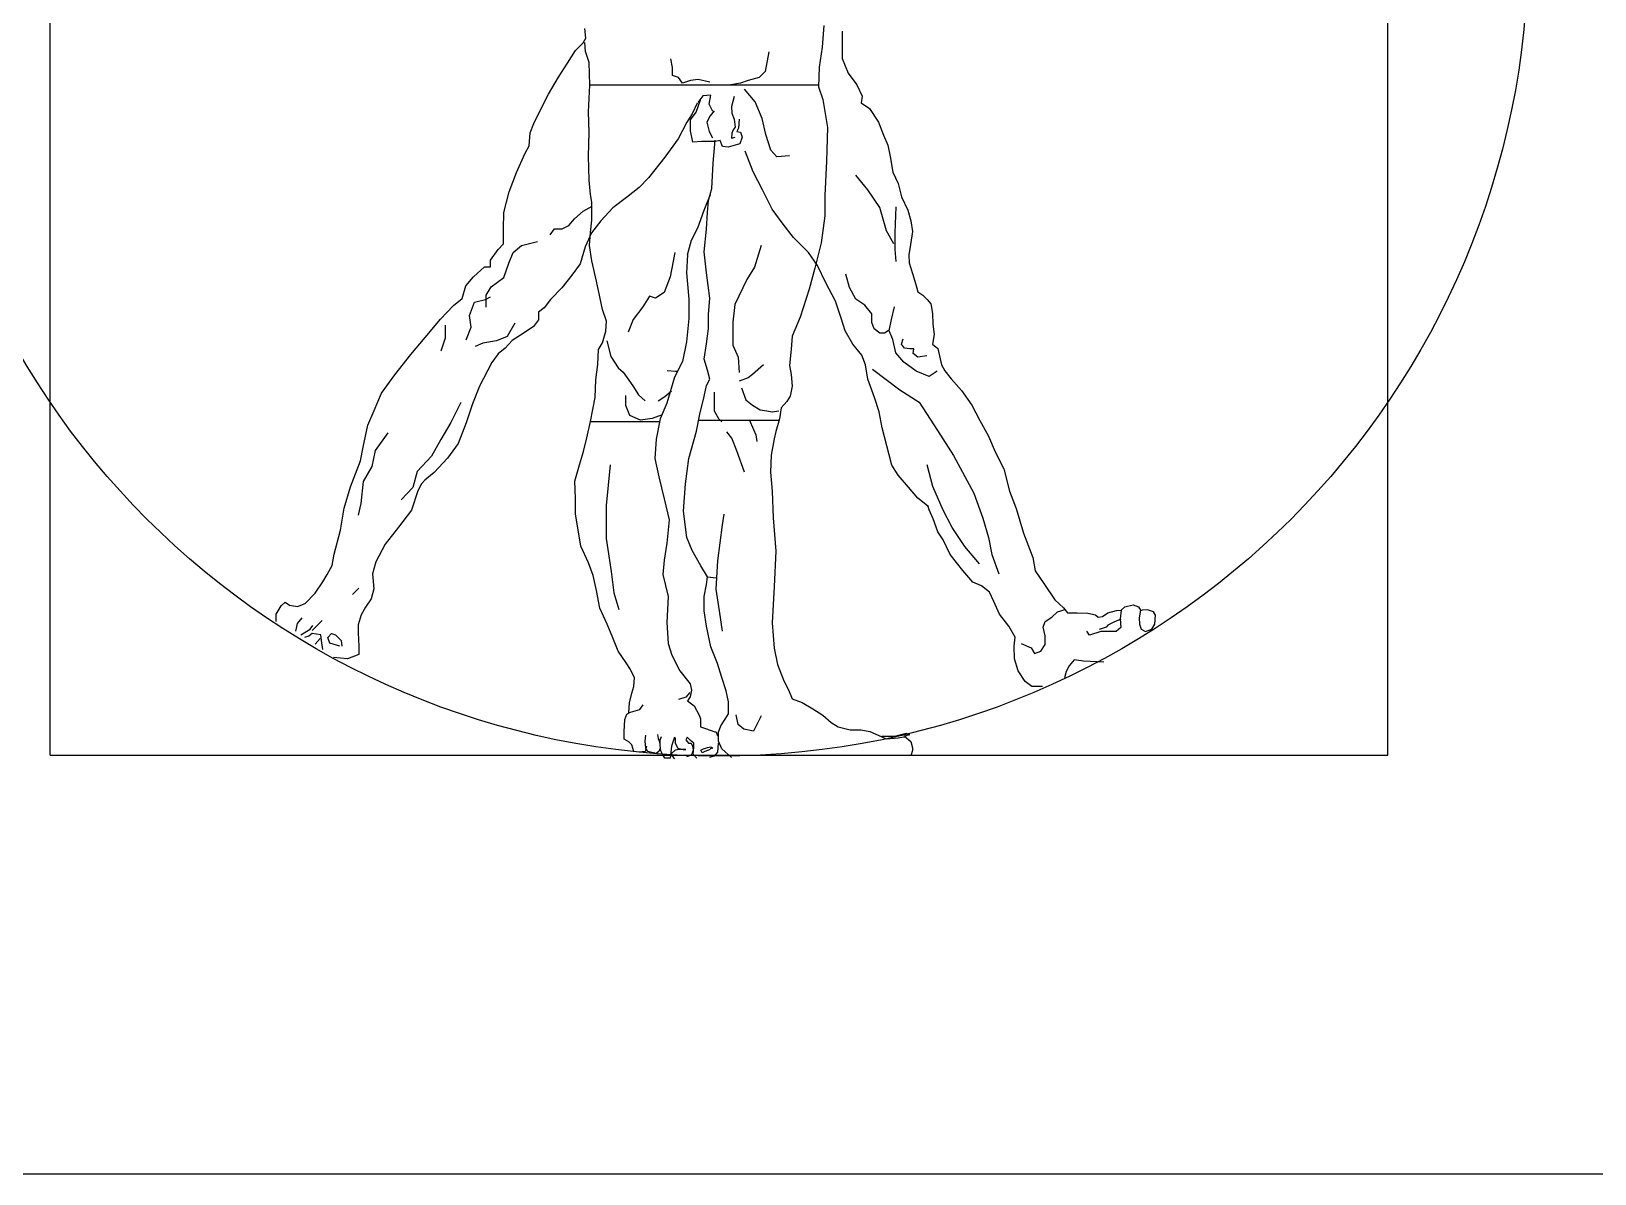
# Model space of a CAD drawing. Header units: centimetres. Extents: x 56177 to 99483, y 493 to 15482.
# Drawn here: x 56280.1 to 56478.7, y 3837.9 to 3983 of the extents above; entities that cross this region are included whole.
import ezdxf

# ---------------------------------------------------------------- set-up
doc = ezdxf.new("R2010")
doc.units = ezdxf.units.CM
doc.header["$MEASUREMENT"] = 0
doc.layers.add('010_BLOQUES', color=250, linetype='Continuous')

# ---------------------------------------------------------------- blocks, each defined once
blk = doc.blocks.new('A$C4852793F')
at = {"layer": '010_BLOQUES'}
for p, q in [((0.08416, 0.0023), (0.08416, 0.80545)), ((0.88731, 0.0023), (0.88731, 0.80545)), ((0.40416, 0.42965), (0.40576, 0.43254)), ((0.40576, 0.43254), (0.40512, 0.4383)), ((0.5487, 0.44019), (0.54761, 0.42716)), ((0.55972, 0.43665), (0.55972, 0.42042)), ((0.39486, 0.41748), (0.39967, 0.42517)), ((0.39967, 0.42517), (0.40416, 0.42965)), ((0.40568, 0.4246), (0.40526, 0.42997)), ((0.40774, 0.41798), (0.40568, 0.4246)), ((0.51575, 0.4243), (0.51339, 0.41252)), ((0.54761, 0.42716), (0.54598, 0.41521)), ((0.3894, 0.40915), (0.39486, 0.41748)), ((0.40816, 0.40435), (0.40774, 0.41798)), ((0.45794, 0.41488), (0.45676, 0.42018)), ((0.45794, 0.41016), (0.45794, 0.41488)), ((0.54598, 0.41521), (0.54544, 0.40326)), ((0.55972, 0.42042), (0.5634, 0.41154)), ((0.38331, 0.3989), (0.3894, 0.40915)), ((0.40733, 0.38823), (0.40816, 0.40435)), ((0.54555, 0.4044), (0.40819, 0.4044)), ((0.46148, 0.40898), (0.45794, 0.41016)), ((0.46384, 0.40545), (0.46148, 0.40898)), ((0.46856, 0.40722), (0.46384, 0.40545)), ((0.47328, 0.40781), (0.46856, 0.40722)), ((0.48036, 0.40604), (0.47328, 0.40781)), ((0.49864, 0.40545), (0.49157, 0.40427)), ((0.50336, 0.40722), (0.49864, 0.40545)), ((0.50985, 0.40898), (0.50336, 0.40722)), ((0.51339, 0.41252), (0.50985, 0.40898)), ((0.5634, 0.41154), (0.56861, 0.4045)), ((0.56861, 0.4045), (0.57167, 0.39776)), ((0.37882, 0.38993), (0.38331, 0.3989)), ((0.47206, 0.38822), (0.47475, 0.3956)), ((0.47609, 0.39794), (0.47307, 0.39392)), ((0.48079, 0.39828), (0.47609, 0.39794)), ((0.47978, 0.39292), (0.48079, 0.39828)), ((0.49489, 0.39761), (0.49321, 0.39157)), ((0.50749, 0.39425), (0.501, 0.40191)), ((0.51162, 0.38424), (0.50749, 0.39425)), ((0.54544, 0.40326), (0.54816, 0.39566)), ((0.54816, 0.39566), (0.55088, 0.37883)), ((0.57167, 0.39776), (0.57114, 0.39367)), ((0.37465, 0.38128), (0.37882, 0.38993)), ((0.40774, 0.37583), (0.40733, 0.38823)), ((0.46971, 0.38722), (0.46636, 0.38219)), ((0.46871, 0.38353), (0.47206, 0.38822)), ((0.47273, 0.39359), (0.46971, 0.38722)), ((0.48045, 0.38587), (0.47844, 0.38219)), ((0.48213, 0.38856), (0.47978, 0.39292)), ((0.4828, 0.38889), (0.48045, 0.38587)), ((0.49321, 0.39157), (0.49355, 0.38755)), ((0.49355, 0.38755), (0.49489, 0.38386)), ((0.57114, 0.39367), (0.57614, 0.39024)), ((0.57614, 0.39024), (0.58144, 0.38213)), ((0.37179, 0.36792), (0.37242, 0.37578)), ((0.37242, 0.37578), (0.37465, 0.38128)), ((0.40733, 0.36178), (0.40774, 0.37583)), ((0.46636, 0.38219), (0.46132, 0.37213)), ((0.46871, 0.37682), (0.46871, 0.38353)), ((0.47005, 0.37012), (0.46871, 0.37682)), ((0.47844, 0.38219), (0.47978, 0.37649)), ((0.47978, 0.37649), (0.4818, 0.3728)), ((0.49355, 0.37548), (0.49321, 0.37246)), ((0.49422, 0.37749), (0.49355, 0.37548)), ((0.49556, 0.37917), (0.49422, 0.37749)), ((0.49489, 0.38386), (0.49556, 0.37917)), ((0.49757, 0.3785), (0.49657, 0.37649)), ((0.49657, 0.37649), (0.49858, 0.37615)), ((0.49791, 0.38386), (0.49757, 0.3785)), ((0.49858, 0.37615), (0.49959, 0.37313)), ((0.51398, 0.37481), (0.51162, 0.38424)), ((0.55088, 0.37883), (0.55033, 0.35874)), ((0.58144, 0.38213), (0.58456, 0.37434)), ((0.36927, 0.3632), (0.37179, 0.36792)), ((0.46132, 0.37213), (0.45327, 0.36106)), ((0.47542, 0.37045), (0.47005, 0.37012)), ((0.48348, 0.37045), (0.47542, 0.37045)), ((0.48217, 0.35744), (0.48348, 0.37124)), ((0.4865, 0.37112), (0.48348, 0.37045)), ((0.48784, 0.36743), (0.4865, 0.37112)), ((0.4912, 0.3671), (0.48784, 0.36743)), ((0.49824, 0.36911), (0.4912, 0.3671)), ((0.49321, 0.37246), (0.49556, 0.37313)), ((0.49959, 0.37313), (0.49824, 0.36911)), ((0.51693, 0.36538), (0.51398, 0.37481)), ((0.58456, 0.37434), (0.58706, 0.36841)), ((0.58706, 0.36841), (0.58862, 0.36155)), ((0.36423, 0.35187), (0.36927, 0.3632)), ((0.40774, 0.34731), (0.40733, 0.36178)), ((0.45327, 0.36106), (0.44353, 0.34866)), ((0.48151, 0.34232), (0.48217, 0.35744)), ((0.50636, 0.35223), (0.50153, 0.36463)), ((0.52047, 0.36126), (0.51693, 0.36538)), ((0.52814, 0.36185), (0.52047, 0.36126)), ((0.55033, 0.35874), (0.54924, 0.3381)), ((0.58862, 0.36155), (0.59018, 0.3522)), ((0.35982, 0.34023), (0.36423, 0.35187)), ((0.40852, 0.33864), (0.40774, 0.34731)), ((0.44353, 0.34866), (0.43779, 0.34295)), ((0.51188, 0.34154), (0.50636, 0.35223)), ((0.57509, 0.34142), (0.56783, 0.35034)), ((0.59018, 0.3522), (0.59331, 0.34534)), ((0.35667, 0.32796), (0.35982, 0.34023)), ((0.40933, 0.33417), (0.40852, 0.33864)), ((0.43779, 0.34295), (0.43014, 0.337)), ((0.47682, 0.32921), (0.48061, 0.33869)), ((0.47953, 0.33509), (0.48151, 0.34232)), ((0.51774, 0.32982), (0.51188, 0.34154)), ((0.54924, 0.3381), (0.54923, 0.32593)), ((0.58235, 0.33081), (0.57509, 0.34142)), ((0.59331, 0.34534), (0.59535, 0.33731)), ((0.39909, 0.32416), (0.40415, 0.3287)), ((0.40415, 0.3287), (0.40971, 0.33173)), ((0.40933, 0.32321), (0.40933, 0.33417)), ((0.42206, 0.33063), (0.41483, 0.32299)), ((0.43014, 0.337), (0.42206, 0.33063)), ((0.47302, 0.31879), (0.47682, 0.32921)), ((0.47888, 0.32786), (0.47953, 0.33509)), ((0.5243, 0.32086), (0.51774, 0.32982)), ((0.58626, 0.31686), (0.58235, 0.33081)), ((0.59185, 0.33137), (0.59129, 0.31575)), ((0.59535, 0.33731), (0.59918, 0.32928)), ((0.59918, 0.32928), (0.60101, 0.3229)), ((0.35636, 0.31789), (0.35667, 0.32796)), ((0.39151, 0.3181), (0.39556, 0.32012)), ((0.39556, 0.32012), (0.39909, 0.32416)), ((0.40852, 0.31591), (0.40933, 0.32321)), ((0.41483, 0.32299), (0.40931, 0.31577)), ((0.47822, 0.318), (0.47888, 0.32786)), ((0.53051, 0.31294), (0.5243, 0.32086)), ((0.54923, 0.32593), (0.54705, 0.30964)), ((0.60101, 0.3229), (0.60192, 0.31652)), ((0.35636, 0.30909), (0.35636, 0.31789)), ((0.36726, 0.30801), (0.37686, 0.31053)), ((0.38444, 0.31457), (0.38696, 0.3181)), ((0.38696, 0.3181), (0.39151, 0.3181)), ((0.40931, 0.31577), (0.40548, 0.30727)), ((0.40811, 0.30819), (0.40852, 0.31591)), ((0.46694, 0.30255), (0.46923, 0.31121)), ((0.46923, 0.31121), (0.47302, 0.31879)), ((0.4769, 0.3042), (0.47822, 0.318)), ((0.53948, 0.30398), (0.53051, 0.31294)), ((0.59073, 0.30905), (0.58626, 0.31686)), ((0.59129, 0.31575), (0.59129, 0.3057)), ((0.60192, 0.31652), (0.60064, 0.30872)), ((0.34849, 0.29933), (0.35321, 0.30562)), ((0.35321, 0.30562), (0.35636, 0.30909)), ((0.35968, 0.29741), (0.3622, 0.30397)), ((0.3622, 0.30397), (0.36726, 0.30801)), ((0.40548, 0.30727), (0.4025, 0.29708)), ((0.40933, 0.29886), (0.40811, 0.30819)), ((0.45933, 0.3039), (0.4564, 0.2893)), ((0.46694, 0.30255), (0.46616, 0.29161)), ((0.47822, 0.29171), (0.4769, 0.3042)), ((0.51112, 0.30814), (0.50717, 0.295)), ((0.545, 0.29605), (0.53948, 0.30398)), ((0.54705, 0.30964), (0.54325, 0.29443)), ((0.59129, 0.3057), (0.59185, 0.29845)), ((0.60064, 0.30872), (0.59967, 0.30257)), ((0.59967, 0.30257), (0.59999, 0.29772)), ((0.33841, 0.28927), (0.34502, 0.29524)), ((0.34502, 0.29524), (0.34849, 0.29524)), ((0.34849, 0.29524), (0.34849, 0.29933)), ((0.35664, 0.28882), (0.35968, 0.29741)), ((0.4025, 0.29708), (0.3974, 0.29028)), ((0.41217, 0.28668), (0.40933, 0.29886)), ((0.46616, 0.29161), (0.46773, 0.27599)), ((0.48019, 0.27659), (0.47822, 0.29171)), ((0.50717, 0.295), (0.50256, 0.28777)), ((0.54325, 0.29443), (0.53999, 0.28194)), ((0.54983, 0.28571), (0.545, 0.29605)), ((0.59999, 0.29772), (0.60194, 0.29125)), ((0.60194, 0.29125), (0.60388, 0.28478)), ((0.33148, 0.27637), (0.33368, 0.28392)), ((0.33368, 0.28392), (0.33841, 0.28927)), ((0.34603, 0.27822), (0.34906, 0.28327)), ((0.34906, 0.28327), (0.35664, 0.28882)), ((0.39145, 0.28264), (0.38458, 0.27571)), ((0.3974, 0.29028), (0.39145, 0.28264)), ((0.41421, 0.27735), (0.41217, 0.28668)), ((0.4564, 0.2893), (0.4529, 0.27996)), ((0.50256, 0.28777), (0.49533, 0.27265)), ((0.53999, 0.28194), (0.53455, 0.26511)), ((0.55572, 0.27476), (0.54983, 0.28571)), ((0.5641, 0.28291), (0.56199, 0.29098)), ((0.56796, 0.27589), (0.5641, 0.28291)), ((0.60388, 0.28478), (0.60517, 0.28026)), ((0.32637, 0.27203), (0.33148, 0.27637)), ((0.33592, 0.26611), (0.33896, 0.27418)), ((0.33896, 0.27418), (0.34553, 0.2757)), ((0.34553, 0.2757), (0.34856, 0.27721)), ((0.34603, 0.27115), (0.34603, 0.27822)), ((0.38458, 0.27571), (0.38075, 0.27062)), ((0.41583, 0.26963), (0.41421, 0.27735)), ((0.44413, 0.27762), (0.44004, 0.2712)), ((0.44764, 0.27645), (0.44413, 0.27762)), ((0.4529, 0.27996), (0.44764, 0.27645)), ((0.46773, 0.27599), (0.46773, 0.26427)), ((0.47953, 0.26673), (0.48019, 0.27659)), ((0.49533, 0.27265), (0.49401, 0.26213)), ((0.55917, 0.26442), (0.55572, 0.27476)), ((0.57323, 0.27238), (0.56796, 0.27589)), ((0.57745, 0.26712), (0.57323, 0.27238)), ((0.60517, 0.28026), (0.60809, 0.27832)), ((0.60809, 0.27832), (0.61068, 0.27573)), ((0.61068, 0.27573), (0.61294, 0.27314)), ((0.61294, 0.27314), (0.61392, 0.26732)), ((0.30936, 0.25283), (0.31849, 0.26385)), ((0.31849, 0.26385), (0.32637, 0.27203)), ((0.33693, 0.25904), (0.33592, 0.26611)), ((0.37735, 0.2634), (0.37438, 0.25958)), ((0.38075, 0.27062), (0.37735, 0.26807)), ((0.37735, 0.26807), (0.37735, 0.2634)), ((0.41827, 0.26273), (0.41583, 0.26963)), ((0.43419, 0.26361), (0.43127, 0.25601)), ((0.44004, 0.2712), (0.43419, 0.26361)), ((0.46773, 0.26427), (0.46616, 0.25021)), ((0.47953, 0.25819), (0.47953, 0.26673)), ((0.53455, 0.26511), (0.52966, 0.25371)), ((0.56159, 0.25684), (0.55917, 0.26442)), ((0.57745, 0.26185), (0.57745, 0.26712)), ((0.58799, 0.25694), (0.58939, 0.26361)), ((0.58939, 0.26361), (0.59115, 0.27133)), ((0.61392, 0.26732), (0.61424, 0.26085)), ((0.32162, 0.25263), (0.32162, 0.2603)), ((0.3339, 0.25147), (0.33693, 0.25904)), ((0.35866, 0.25349), (0.35209, 0.25096)), ((0.36321, 0.26156), (0.35866, 0.25349)), ((0.36885, 0.25575), (0.36162, 0.25108)), ((0.37438, 0.25958), (0.36885, 0.25575)), ((0.41583, 0.24975), (0.41786, 0.25665)), ((0.41786, 0.25665), (0.41827, 0.26273)), ((0.47822, 0.24899), (0.47953, 0.25819)), ((0.49401, 0.26213), (0.49401, 0.24833)), ((0.52966, 0.25371), (0.52912, 0.24589)), ((0.56607, 0.24891), (0.56159, 0.25684)), ((0.57885, 0.25799), (0.57745, 0.26185)), ((0.58237, 0.25553), (0.57885, 0.25799)), ((0.58518, 0.25553), (0.58237, 0.25553)), ((0.58799, 0.25729), (0.58518, 0.25553)), ((0.5901, 0.25167), (0.58799, 0.25694)), ((0.61489, 0.25464), (0.61392, 0.24882)), ((0.61424, 0.26085), (0.61489, 0.25464)), ((0.30085, 0.24277), (0.30936, 0.25283)), ((0.31906, 0.24496), (0.32162, 0.25263)), ((0.34401, 0.24945), (0.33946, 0.24743)), ((0.35209, 0.25096), (0.34401, 0.24945)), ((0.35737, 0.24641), (0.35312, 0.24301)), ((0.36162, 0.25108), (0.35737, 0.24641)), ((0.41299, 0.23676), (0.41339, 0.24569)), ((0.41339, 0.24569), (0.41583, 0.24975)), ((0.41835, 0.25081), (0.42081, 0.24148)), ((0.46616, 0.25021), (0.46382, 0.23849)), ((0.4769, 0.23979), (0.47822, 0.24899)), ((0.49401, 0.24833), (0.4973, 0.2411)), ((0.52912, 0.24589), (0.52803, 0.23612)), ((0.57159, 0.24237), (0.56607, 0.24891)), ((0.59185, 0.2436), (0.5901, 0.25167)), ((0.59537, 0.24887), (0.59642, 0.25202)), ((0.59705, 0.24658), (0.59537, 0.24887)), ((0.60029, 0.24606), (0.59705, 0.24658)), ((0.60275, 0.24606), (0.60029, 0.24606)), ((0.60239, 0.24325), (0.60275, 0.24606)), ((0.61392, 0.24882), (0.61716, 0.24623)), ((0.61716, 0.24623), (0.61846, 0.24009)), ((0.29109, 0.2305), (0.30085, 0.24277)), ((0.34929, 0.23791), (0.34199, 0.22373)), ((0.35312, 0.24301), (0.34929, 0.23791)), ((0.41177, 0.22742), (0.41299, 0.23676)), ((0.42081, 0.24148), (0.42524, 0.2346)), ((0.46382, 0.23849), (0.45912, 0.22912)), ((0.47888, 0.23321), (0.4769, 0.23979)), ((0.4973, 0.2411), (0.49796, 0.2319)), ((0.51243, 0.2365), (0.50585, 0.23059)), ((0.52803, 0.23612), (0.52912, 0.23069)), ((0.57366, 0.23651), (0.57159, 0.24237)), ((0.57504, 0.22789), (0.57366, 0.23651)), ((0.59677, 0.23799), (0.59185, 0.2436)), ((0.60415, 0.23272), (0.59677, 0.23799)), ((0.6052, 0.24114), (0.60239, 0.24325)), ((0.61047, 0.24185), (0.6052, 0.24114)), ((0.61846, 0.24009), (0.61943, 0.23653)), ((0.61943, 0.23653), (0.62137, 0.23297)), ((0.28322, 0.21949), (0.29109, 0.2305)), ((0.41136, 0.21687), (0.41177, 0.22742)), ((0.42524, 0.2346), (0.42819, 0.23215)), ((0.42819, 0.23215), (0.43409, 0.22379)), ((0.45912, 0.22912), (0.45443, 0.21349)), ((0.45474, 0.23313), (0.45966, 0.23264)), ((0.45966, 0.23264), (0.46114, 0.23264)), ((0.47822, 0.22401), (0.48019, 0.22796)), ((0.48019, 0.22796), (0.47888, 0.23321)), ((0.50322, 0.22861), (0.49796, 0.22664)), ((0.50585, 0.23059), (0.50322, 0.22861)), ((0.52912, 0.23069), (0.52966, 0.22363)), ((0.57918, 0.21686), (0.57504, 0.22789)), ((0.57801, 0.23381), (0.59439, 0.22154)), ((0.61188, 0.22956), (0.60415, 0.23272)), ((0.6168, 0.23272), (0.61188, 0.22956)), ((0.62137, 0.23297), (0.62525, 0.22812)), ((0.62525, 0.22812), (0.6314, 0.221)), ((0.27881, 0.2091), (0.28322, 0.21949)), ((0.34199, 0.22373), (0.33774, 0.21311)), ((0.40853, 0.2024), (0.41136, 0.21687)), ((0.42986, 0.21202), (0.42986, 0.21801)), ((0.43409, 0.22379), (0.43753, 0.21839)), ((0.43753, 0.21839), (0.44147, 0.21495)), ((0.44933, 0.21495), (0.45327, 0.21741)), ((0.45327, 0.21741), (0.4572, 0.22085)), ((0.47427, 0.20692), (0.4769, 0.21744)), ((0.4769, 0.21744), (0.47822, 0.22401)), ((0.48282, 0.22007), (0.48282, 0.2089)), ((0.49927, 0.2227), (0.50191, 0.21547)), ((0.52857, 0.21766), (0.5264, 0.2144)), ((0.52966, 0.22363), (0.52857, 0.21766)), ((0.58194, 0.20825), (0.57918, 0.21686)), ((0.59439, 0.22154), (0.60599, 0.21404)), ((0.6314, 0.221), (0.63756, 0.21227)), ((0.27503, 0.2003), (0.27881, 0.2091)), ((0.33082, 0.21393), (0.32475, 0.20181)), ((0.33774, 0.21311), (0.33391, 0.20165)), ((0.43217, 0.20602), (0.42986, 0.21202)), ((0.45443, 0.21349), (0.45052, 0.20412)), ((0.47232, 0.19667), (0.47427, 0.20692)), ((0.48282, 0.2089), (0.48546, 0.20429)), ((0.50191, 0.21547), (0.50585, 0.21218)), ((0.50585, 0.21218), (0.51046, 0.20955)), ((0.51046, 0.20955), (0.51441, 0.2089)), ((0.51441, 0.2089), (0.5177, 0.20824)), ((0.5177, 0.20824), (0.52164, 0.2089)), ((0.52314, 0.2106), (0.52205, 0.20408)), ((0.5264, 0.2144), (0.52314, 0.2106)), ((0.58367, 0.1986), (0.58194, 0.20825)), ((0.60599, 0.21404), (0.6169, 0.197)), ((0.63756, 0.21227), (0.64243, 0.20311)), ((0.27219, 0.18708), (0.27503, 0.2003)), ((0.32475, 0.20181), (0.31869, 0.19171)), ((0.33391, 0.20165), (0.32923, 0.18933)), ((0.4065, 0.19266), (0.40853, 0.2024)), ((0.44993, 0.20232), (0.40847, 0.20232)), ((0.43863, 0.20326), (0.43217, 0.20602)), ((0.44555, 0.20418), (0.43863, 0.20326)), ((0.45155, 0.20649), (0.44555, 0.20418)), ((0.45052, 0.20412), (0.44812, 0.19193)), ((0.52164, 0.20298), (0.47361, 0.20298)), ((0.48546, 0.20429), (0.48743, 0.20232)), ((0.50388, 0.20364), (0.50651, 0.19772)), ((0.50651, 0.19772), (0.50783, 0.19444)), ((0.52205, 0.20408), (0.51988, 0.19648)), ((0.58643, 0.18791), (0.58367, 0.1986)), ((0.64243, 0.20311), (0.64761, 0.19373)), ((0.28685, 0.19575), (0.27927, 0.18515)), ((0.31869, 0.19171), (0.31313, 0.18162)), ((0.32923, 0.18933), (0.32286, 0.18041)), ((0.40447, 0.18455), (0.4065, 0.19266)), ((0.44812, 0.19193), (0.44734, 0.18021)), ((0.46771, 0.18024), (0.47232, 0.19667)), ((0.49344, 0.19254), (0.49039, 0.19634)), ((0.49648, 0.18494), (0.49344, 0.19254)), ((0.50783, 0.19444), (0.50849, 0.19049)), ((0.51879, 0.19214), (0.51716, 0.18236)), ((0.51988, 0.19648), (0.51879, 0.19214)), ((0.58953, 0.1762), (0.58643, 0.18791)), ((0.6169, 0.197), (0.62646, 0.18201)), ((0.64761, 0.19373), (0.6515, 0.18435)), ((0.26452, 0.16322), (0.27047, 0.17894)), ((0.27047, 0.17894), (0.27219, 0.18708)), ((0.27927, 0.18515), (0.27725, 0.17556)), ((0.31313, 0.18162), (0.30454, 0.17253)), ((0.32286, 0.18041), (0.31478, 0.17192)), ((0.40203, 0.17643), (0.40447, 0.18455)), ((0.44734, 0.18021), (0.44969, 0.16928)), ((0.46574, 0.16512), (0.46771, 0.18024)), ((0.50105, 0.17202), (0.49648, 0.18494)), ((0.51716, 0.18236), (0.51662, 0.17204)), ((0.62646, 0.18201), (0.63874, 0.15951)), ((0.6515, 0.18435), (0.65668, 0.174)), ((0.27725, 0.17556), (0.2722, 0.16647)), ((0.30454, 0.17253), (0.30201, 0.16294)), ((0.31478, 0.17192), (0.30925, 0.16724)), ((0.39919, 0.16669), (0.40203, 0.17643)), ((0.42036, 0.1764), (0.41808, 0.15208)), ((0.44969, 0.16928), (0.45282, 0.156)), ((0.51662, 0.17204), (0.5177, 0.16064)), ((0.59333, 0.17034), (0.58953, 0.1762)), ((0.59951, 0.16304), (0.59333, 0.17034)), ((0.61417, 0.16348), (0.61076, 0.17643)), ((0.65668, 0.174), (0.66025, 0.16059)), ((0.26069, 0.15048), (0.26452, 0.16322)), ((0.2722, 0.16647), (0.27068, 0.15335)), ((0.30201, 0.16294), (0.29494, 0.15537)), ((0.305, 0.16087), (0.30109, 0.14921)), ((0.30712, 0.16512), (0.305, 0.16087)), ((0.30925, 0.16724), (0.30712, 0.16512)), ((0.39959, 0.15654), (0.39919, 0.16669)), ((0.46442, 0.14869), (0.46574, 0.16512)), ((0.5177, 0.16064), (0.51825, 0.1447)), ((0.60508, 0.15643), (0.59951, 0.16304)), ((0.62032, 0.14917), (0.61417, 0.16348)), ((0.66025, 0.16059), (0.66414, 0.15024)), ((0.25857, 0.13732), (0.26069, 0.15048)), ((0.27068, 0.15335), (0.26916, 0.14628)), ((0.39959, 0.1468), (0.39959, 0.15654)), ((0.41808, 0.15208), (0.41808, 0.13231)), ((0.45282, 0.156), (0.45594, 0.1435)), ((0.611, 0.15191), (0.60508, 0.15643)), ((0.6119, 0.14954), (0.61111, 0.15216)), ((0.63874, 0.15951), (0.6442, 0.14452)), ((0.66414, 0.15024), (0.66867, 0.13537)), ((0.30109, 0.14921), (0.29343, 0.13902)), ((0.40163, 0.13503), (0.39959, 0.1468)), ((0.45594, 0.1435), (0.45438, 0.12943)), ((0.46639, 0.13292), (0.46442, 0.14869)), ((0.48788, 0.14036), (0.48882, 0.14692)), ((0.51825, 0.1447), (0.51988, 0.12461)), ((0.61426, 0.14403), (0.6119, 0.14954)), ((0.61715, 0.13616), (0.61426, 0.14403)), ((0.62577, 0.13894), (0.62032, 0.14917)), ((0.6442, 0.14452), (0.64761, 0.13293)), ((0.25474, 0.12288), (0.25857, 0.13732)), ((0.29343, 0.13902), (0.28535, 0.12882)), ((0.40284, 0.12772), (0.40163, 0.13503)), ((0.41808, 0.13231), (0.42112, 0.11255)), ((0.46968, 0.12503), (0.46639, 0.13292)), ((0.48507, 0.1188), (0.48788, 0.14036)), ((0.6204, 0.13139), (0.61715, 0.13616)), ((0.63328, 0.12736), (0.62577, 0.13894)), ((0.64761, 0.13293), (0.64966, 0.1227)), ((0.66867, 0.13537), (0.67417, 0.12082)), ((0.25347, 0.11608), (0.25474, 0.12288)), ((0.28535, 0.12882), (0.27983, 0.1182)), ((0.40734, 0.11771), (0.40284, 0.12772)), ((0.45438, 0.12943), (0.45282, 0.11928)), ((0.47495, 0.11583), (0.46968, 0.12503)), ((0.51988, 0.12461), (0.51879, 0.10343)), ((0.62458, 0.1227), (0.6204, 0.13139)), ((0.63224, 0.11296), (0.62458, 0.1227)), ((0.64215, 0.11713), (0.63328, 0.12736)), ((0.64966, 0.1227), (0.65375, 0.11112)), ((0.25049, 0.11056), (0.25347, 0.11608)), ((0.27983, 0.1182), (0.2777, 0.11098)), ((0.41019, 0.11), (0.40734, 0.11771)), ((0.45282, 0.11928), (0.45203, 0.11069)), ((0.4789, 0.10926), (0.47495, 0.11583)), ((0.48413, 0.10194), (0.48507, 0.1188)), ((0.63816, 0.106), (0.63224, 0.11296)), ((0.67417, 0.12082), (0.67551, 0.11293)), ((0.67551, 0.11293), (0.68069, 0.10517)), ((0.24326, 0.09952), (0.24794, 0.10631)), ((0.24794, 0.10631), (0.25049, 0.11056)), ((0.2777, 0.11098), (0.27855, 0.10206)), ((0.41222, 0.10107), (0.41019, 0.11)), ((0.42112, 0.11255), (0.42265, 0.09962)), ((0.45203, 0.11069), (0.45516, 0.0974)), ((0.47692, 0.09743), (0.47824, 0.10466)), ((0.47824, 0.10466), (0.4789, 0.10926)), ((0.4789, 0.10926), (0.48416, 0.1086)), ((0.51879, 0.10343), (0.5177, 0.08157)), ((0.64338, 0.10391), (0.63816, 0.106)), ((0.64826, 0.10009), (0.64338, 0.10391)), ((0.68069, 0.10517), (0.68749, 0.09547)), ((0.22285, 0.09187), (0.2254, 0.09399)), ((0.2254, 0.09399), (0.22796, 0.0923)), ((0.23731, 0.09315), (0.24326, 0.09952)), ((0.26962, 0.10249), (0.2658, 0.09867)), ((0.27685, 0.09612), (0.27345, 0.09102)), ((0.27855, 0.10206), (0.27685, 0.09612)), ((0.41425, 0.09051), (0.41222, 0.10107)), ((0.42265, 0.09962), (0.42569, 0.08974)), ((0.45516, 0.0974), (0.45438, 0.08178)), ((0.47692, 0.08888), (0.47692, 0.09743)), ((0.48601, 0.08882), (0.48413, 0.10194)), ((0.65069, 0.09452), (0.64826, 0.10009)), ((0.65418, 0.08687), (0.65069, 0.09452)), ((0.68749, 0.09547), (0.69267, 0.09062)), ((0.21988, 0.08677), (0.22285, 0.09187)), ((0.21988, 0.08253), (0.21988, 0.08677)), ((0.22796, 0.0923), (0.23263, 0.09145)), ((0.23263, 0.09145), (0.23731, 0.09315)), ((0.23263, 0.08125), (0.23561, 0.08465)), ((0.2709, 0.08635), (0.2692, 0.0804)), ((0.27345, 0.09102), (0.2709, 0.08635)), ((0.41872, 0.08077), (0.41425, 0.09051)), ((0.47824, 0.07968), (0.47692, 0.08888)), ((0.48788, 0.07664), (0.48601, 0.08882)), ((0.65975, 0.07957), (0.65418, 0.08687)), ((0.68167, 0.08235), (0.68562, 0.08498)), ((0.68562, 0.08498), (0.68891, 0.08827)), ((0.68891, 0.08827), (0.69351, 0.08958)), ((0.69267, 0.09062), (0.69493, 0.08771)), ((0.69493, 0.08771), (0.70076, 0.08771)), ((0.70076, 0.08771), (0.70724, 0.08738)), ((0.70724, 0.08738), (0.71177, 0.08641)), ((0.71177, 0.08641), (0.71339, 0.08512)), ((0.71339, 0.08512), (0.71598, 0.08544)), ((0.71598, 0.08544), (0.71921, 0.08771)), ((0.71921, 0.08771), (0.72439, 0.089)), ((0.72439, 0.089), (0.72723, 0.08919)), ((0.72723, 0.08919), (0.72663, 0.08412)), ((0.72723, 0.08919), (0.72932, 0.09127)), ((0.72932, 0.09127), (0.73439, 0.09246)), ((0.73439, 0.09246), (0.73767, 0.09127)), ((0.73767, 0.09127), (0.73886, 0.08919)), ((0.73886, 0.08919), (0.73797, 0.08472)), ((0.73797, 0.08472), (0.73827, 0.08084)), ((0.73976, 0.08919), (0.73886, 0.08889)), ((0.74304, 0.08948), (0.73976, 0.08919)), ((0.74662, 0.08829), (0.74304, 0.08948)), ((0.74781, 0.08621), (0.74662, 0.08829)), ((0.74751, 0.08084), (0.74781, 0.08621)), ((0.23178, 0.07658), (0.23263, 0.08125)), ((0.23476, 0.07446), (0.24029, 0.07786)), ((0.24156, 0.07531), (0.23944, 0.07361)), ((0.24029, 0.07786), (0.24199, 0.07998)), ((0.24156, 0.07701), (0.24454, 0.07998)), ((0.24666, 0.07446), (0.24156, 0.07531)), ((0.24454, 0.07998), (0.24751, 0.08295)), ((0.25092, 0.07276), (0.25304, 0.07531)), ((0.25304, 0.07531), (0.25559, 0.07446)), ((0.2692, 0.0804), (0.2692, 0.07573)), ((0.2692, 0.07573), (0.26962, 0.06766)), ((0.42197, 0.07266), (0.41872, 0.08077)), ((0.45438, 0.08178), (0.45516, 0.06928)), ((0.48087, 0.06719), (0.47824, 0.07968)), ((0.5177, 0.08157), (0.51879, 0.06637)), ((0.66358, 0.07296), (0.65975, 0.07957)), ((0.68035, 0.07907), (0.68167, 0.08235)), ((0.68167, 0.07381), (0.68035, 0.07907)), ((0.70814, 0.07429), (0.70665, 0.07667)), ((0.715, 0.07637), (0.70814, 0.07429)), ((0.71828, 0.07905), (0.7141, 0.07756)), ((0.72037, 0.07637), (0.715, 0.07637)), ((0.71918, 0.08025), (0.71828, 0.07905)), ((0.72276, 0.08203), (0.71918, 0.08025)), ((0.72425, 0.07637), (0.72037, 0.07637)), ((0.72693, 0.08382), (0.72276, 0.08203)), ((0.72693, 0.07876), (0.72425, 0.07637)), ((0.72663, 0.08412), (0.72693, 0.07876)), ((0.73827, 0.08084), (0.73916, 0.07786)), ((0.73916, 0.07786), (0.74185, 0.07637)), ((0.74185, 0.07637), (0.74572, 0.07786)), ((0.74572, 0.07786), (0.74751, 0.08084)), ((0.23944, 0.07361), (0.23688, 0.07276)), ((0.24326, 0.06894), (0.24624, 0.07233)), ((0.24709, 0.07106), (0.24666, 0.07446)), ((0.24794, 0.06554), (0.24709, 0.07106)), ((0.25219, 0.06936), (0.25092, 0.07276)), ((0.25814, 0.06766), (0.25219, 0.06936)), ((0.25559, 0.07446), (0.25899, 0.07106)), ((0.25899, 0.07106), (0.25942, 0.06766)), ((0.26962, 0.06766), (0.26962, 0.06257)), ((0.42522, 0.06454), (0.42197, 0.07266)), ((0.45516, 0.06928), (0.45751, 0.06225)), ((0.48482, 0.05733), (0.48087, 0.06719)), ((0.51879, 0.06637), (0.52096, 0.0566)), ((0.66288, 0.06774), (0.66358, 0.07296)), ((0.66323, 0.06009), (0.66288, 0.06774)), ((0.66719, 0.06921), (0.67311, 0.06658)), ((0.67311, 0.06658), (0.67509, 0.06329)), ((0.67904, 0.06461), (0.68167, 0.06855)), ((0.68167, 0.06855), (0.68167, 0.07381)), ((0.26282, 0.06002), (0.25432, 0.06087)), ((0.26962, 0.06257), (0.26282, 0.06002)), ((0.4301, 0.05764), (0.42522, 0.06454)), ((0.43254, 0.05358), (0.4301, 0.05764)), ((0.45751, 0.06225), (0.4622, 0.05287)), ((0.48745, 0.04879), (0.48482, 0.05733)), ((0.52096, 0.0566), (0.52477, 0.04682)), ((0.66532, 0.05279), (0.66323, 0.06009)), ((0.67509, 0.06329), (0.67904, 0.06461)), ((0.69909, 0.0594), (0.69596, 0.05592)), ((0.70466, 0.0587), (0.69909, 0.0594)), ((0.71685, 0.05801), (0.70466, 0.0587)), ((0.43497, 0.04871), (0.43254, 0.05358)), ((0.43457, 0.04343), (0.43497, 0.04871)), ((0.4622, 0.05287), (0.46846, 0.04506)), ((0.49008, 0.0409), (0.48745, 0.04879)), ((0.66949, 0.04653), (0.66532, 0.05279)), ((0.69421, 0.05244), (0.69317, 0.04862)), ((0.69596, 0.05592), (0.69421, 0.05244)), ((0.43213, 0.03369), (0.43335, 0.03937)), ((0.43335, 0.03937), (0.43457, 0.04343)), ((0.46829, 0.03978), (0.46585, 0.03694)), ((0.46846, 0.04506), (0.46924, 0.04116)), ((0.46924, 0.04116), (0.46846, 0.03725)), ((0.4914, 0.03433), (0.49008, 0.0409)), ((0.52477, 0.04682), (0.52749, 0.04139)), ((0.52749, 0.04139), (0.52966, 0.03596)), ((0.67367, 0.0434), (0.66949, 0.04653)), ((0.67994, 0.0434), (0.67367, 0.0434)), ((0.43172, 0.0276), (0.43213, 0.03369)), ((0.43254, 0.02801), (0.43538, 0.02882)), ((0.43538, 0.02882), (0.43822, 0.02963)), ((0.43822, 0.02963), (0.44026, 0.03247)), ((0.46585, 0.03694), (0.46138, 0.03572)), ((0.46846, 0.03725), (0.46689, 0.03491)), ((0.46689, 0.03491), (0.4708, 0.03178)), ((0.4708, 0.03178), (0.47393, 0.02631)), ((0.4914, 0.0271), (0.4914, 0.03433)), ((0.52966, 0.03596), (0.53564, 0.03379)), ((0.53564, 0.03379), (0.54216, 0.02999)), ((0.54216, 0.02999), (0.54814, 0.02619)), ((0.42888, 0.01624), (0.42928, 0.02354)), ((0.42928, 0.02354), (0.4305, 0.02679)), ((0.4305, 0.02679), (0.43254, 0.02801)), ((0.47393, 0.02631), (0.47471, 0.02397)), ((0.47471, 0.02397), (0.47471, 0.02163)), ((0.47471, 0.02163), (0.47471, 0.01928)), ((0.47471, 0.01928), (0.47706, 0.0185)), ((0.48548, 0.01593), (0.48679, 0.01987)), ((0.48679, 0.01987), (0.48942, 0.02381)), ((0.48942, 0.02381), (0.4914, 0.0271)), ((0.49732, 0.02053), (0.496, 0.02644)), ((0.50061, 0.0179), (0.49732, 0.02053)), ((0.5085, 0.02053), (0.50653, 0.01658)), ((0.51114, 0.02578), (0.5085, 0.02053)), ((0.54814, 0.02619), (0.55303, 0.02184)), ((0.55303, 0.02184), (0.55738, 0.01913)), ((0.55738, 0.01913), (0.56445, 0.0175)), ((0.42888, 0.01177), (0.42888, 0.01624)), ((0.43172, 0.01015), (0.42888, 0.01177)), ((0.43335, 0.00852), (0.43172, 0.01015)), ((0.44147, 0.01055), (0.44188, 0.01421)), ((0.44188, 0.00649), (0.44147, 0.01055)), ((0.44879, 0.01461), (0.44919, 0.01218)), ((0.44919, 0.01218), (0.45001, 0.01015)), ((0.45001, 0.01015), (0.45041, 0.00649)), ((0.45041, 0.01137), (0.45123, 0.01339)), ((0.45041, 0.00812), (0.45041, 0.01137)), ((0.45895, 0.01299), (0.45732, 0.00771)), ((0.45935, 0.01258), (0.45935, 0.00934)), ((0.46667, 0.01299), (0.46585, 0.01137)), ((0.46585, 0.01137), (0.46748, 0.00934)), ((0.4687, 0.01096), (0.46667, 0.01299)), ((0.47073, 0.00934), (0.4687, 0.01096)), ((0.47706, 0.0185), (0.48097, 0.01694)), ((0.48097, 0.01694), (0.48332, 0.01616)), ((0.48332, 0.01616), (0.4841, 0.01616)), ((0.4841, 0.01616), (0.48488, 0.01381)), ((0.48548, 0.01067), (0.48548, 0.01593)), ((0.48745, 0.00607), (0.48548, 0.01067)), ((0.50653, 0.01658), (0.50061, 0.0179)), ((0.56445, 0.0175), (0.57097, 0.0175)), ((0.57097, 0.0175), (0.57641, 0.01641)), ((0.57641, 0.01641), (0.5813, 0.01424)), ((0.5813, 0.01424), (0.58619, 0.01207)), ((0.58348, 0.0137), (0.59109, 0.0137)), ((0.58619, 0.01207), (0.59326, 0.01261)), ((0.59109, 0.0137), (0.59815, 0.01533)), ((0.59326, 0.01261), (0.59652, 0.01316)), ((0.59652, 0.01316), (0.59815, 0.01316)), ((0.60006, 0.01451), (0.59707, 0.0137)), ((0.59707, 0.0137), (0.60087, 0.01044)), ((0.59815, 0.01533), (0.60006, 0.01451)), ((0.60087, 0.01044), (0.60196, 0.00664)), ((0.08416, 0.0023), (0.88731, 0.0023)), ((0.43457, 0.00446), (0.43335, 0.00852)), ((0.43782, 0.00406), (0.43457, 0.00446)), ((0.44147, 0.00446), (0.43782, 0.00406)), ((0.44229, 0.00771), (0.44147, 0.00446)), ((0.4431, 0.00446), (0.44188, 0.00649)), ((0.44798, 0.00325), (0.4431, 0.00446)), ((0.4496, 0.00446), (0.44798, 0.00325)), ((0.45041, 0.00649), (0.4496, 0.00446)), ((0.45082, 0.00487), (0.45041, 0.00812)), ((0.45204, 0.00244), (0.45082, 0.00487)), ((0.45326, 0.00041), (0.45204, 0.00244)), ((0.45651, 0.00041), (0.45326, 0.00041)), ((0.45692, 0.00406), (0.45651, 0.00041)), ((0.45732, 0.00771), (0.45692, 0.00406)), ((0.45935, 0.00528), (0.45732, 0.00325)), ((0.45732, 0.00325), (0.45773, 0.00162)), ((0.45773, 0.00162), (0.45895, 0)), ((0.45935, 0.00934), (0.46098, 0.00649)), ((0.4622, 0.00568), (0.45935, 0.00528)), ((0.46098, 0.00649), (0.46423, 0.00568)), ((0.46585, 0.00568), (0.4622, 0.00568)), ((0.46423, 0.00568), (0.46585, 0.00568)), ((0.4687, 0.00203), (0.46626, 0.00122)), ((0.46748, 0.00934), (0.46911, 0.00934)), ((0.46951, 0.00284), (0.4687, 0.00203)), ((0.46911, 0.00934), (0.46992, 0.00771)), ((0.47032, 0.00528), (0.46951, 0.00284)), ((0.46992, 0.00771), (0.47032, 0.00528)), ((0.47032, 0.00284), (0.47073, 0.0069)), ((0.47236, 0.00041), (0.47032, 0.00284)), ((0.47073, 0.0069), (0.47073, 0.00934)), ((0.47479, 0.00528), (0.47642, 0.00609)), ((0.47561, 0.00365), (0.47479, 0.00528)), ((0.47723, 0.00446), (0.47561, 0.00365)), ((0.47642, 0.00609), (0.47886, 0.0069)), ((0.48048, 0.00568), (0.47723, 0.00446)), ((0.47886, 0.0069), (0.48089, 0.00731)), ((0.48292, 0.00162), (0.48008, 0.00081)), ((0.48211, 0.00649), (0.48048, 0.00609)), ((0.48089, 0.00731), (0.48211, 0.00649)), ((0.48495, 0.00406), (0.48292, 0.00162)), ((0.48536, 0.00934), (0.48495, 0.00406)), ((0.49337, 0.00081), (0.48745, 0.00607)), ((0.60196, 0.00501), (0.60087, 0.00175)), ((0.60196, 0.00664), (0.60196, 0.00501))]:
    blk.add_line(p, q, dxfattribs=at)
blk.add_circle((0.48574, 0.48739), 0.48574, dxfattribs=at)

msp = doc.modelspace()

# ---------------------------------------------------------------- linework, layer by layer
msp.add_lwpolyline([(56177.13, 3837.88), (58964.56, 3837.88), (58964.56, 4505.25), (56177.13, 4505.25)], close=True)

# ---------------------------------------------------------------- block references
at = {"xscale": 211.6665629085332, "yscale": 211.6665629085332, "zscale": 211.6665629085332}
msp.add_blockref('A$C4852793F', (56264.63, 3890.58), dxfattribs=at)

doc.saveas('drawing.dxf')
